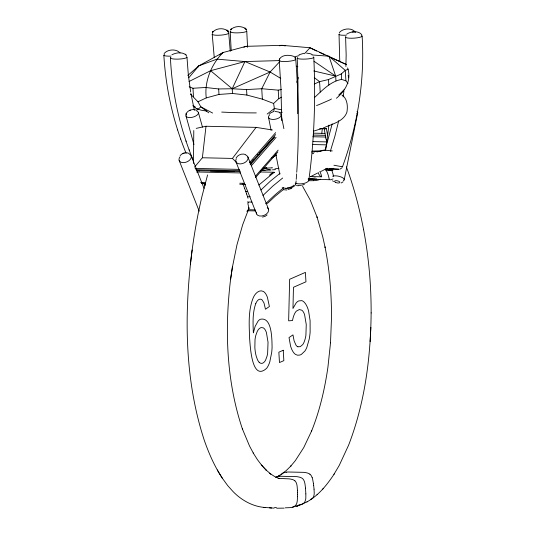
<?xml version="1.0" encoding="UTF-8"?>
<svg xmlns="http://www.w3.org/2000/svg" width="535" height="535" viewBox="0 0 535 535"><rect width="100%" height="100%" fill="white"/><g stroke="black" fill="none" stroke-linecap="round" stroke-linejoin="round"><path stroke-width="0.8" d="M339.765 61.498L339.029 34.354M193.489 163.436L193.784 130.54M318.419 172.551C317.997 174.142 321.348 177.807 321.562 176.155A172.838 22.156 -81.2 0 0 319.83 171.414M371.13 312.988L371.136 312.848C371.21 285.001 368.749 257.154 363.613 229.782L363.506 229.261M297.513 496.406L297.527 494.454M297.513 496.447L297.293 500.466A17.628 15.956 80.8 0 1 297.072 502.011C296.831 505.227 293.962 507.427 290.853 507.514A31.96 28.93 80.8 0 1 289.395 507.668L285.295 507.822M333.96 474.331L339.317 465.263L348.653 445.046C364.857 403.022 370.708 357.674 371.136 312.848M370.849 327.346L370.12 341.618M297.734 113.728L298.035 85.393L297.253 58.121M345.904 66.474L346.158 54.991L345.603 37.015M330.503 342.828L331.493 318.171C331.62 294.277 329.654 270.342 325.006 246.896L325.113 247.417L322.732 236.731L316.994 216.876L317.235 217.538L310.293 200.19L302.616 186.307M296.637 173.855L296.236 179.332M296.744 172.237C299.279 134.666 298.644 96.922 295.761 59.392M253.142 159.784L253.055 160.754M295.875 183.906L296.116 180.857M330.503 342.882L327.935 367.097C324.785 388.958 319.769 410.646 311.537 431.177L311.691 430.802L303.793 447.494L295.293 460.702L290.612 466.293L290.993 465.911L286.171 470.626L278.742 476.01L280.052 475.22L276.314 477.12A6.741 6.005 66.3 0 0 275.619 477.474M313.463 133.168L321.809 133.349L322.331 128.5M336.428 98.253C345.637 90.602 351.642 79.936 347.63 67.912M194.499 167.127L202.384 157.765L206.002 126.253L256.098 127.37L272.395 129.972M230.659 278.775C224.513 328.938 226.258 381.04 242.502 429.251L242.382 428.896L249.511 445.969L253.49 453.426L253.209 452.978L257.415 459.618L261.836 465.45L266.45 470.419L261.481 465.069L261.836 465.45M190.44 264.049C192.934 241.258 196.686 218.601 201.989 196.291L207.573 174.938M192.125 249.992L192.072 250.447C184.067 313.597 184.321 379.302 204.296 440.318L204.417 440.666C208.984 453.687 214.595 466.406 222.172 477.976L227.656 485.546L233.079 491.605C241.606 500.372 253.108 506.772 265.467 507.521M308.842 180.074C314.399 139.454 315.717 98.313 313.791 57.379M325.715 149.746L328.931 125.11M343.116 96.902L343.918 91.151M232.417 266.958L230.605 279.163L232.364 267.413L236.938 244.89L242.663 224.787L249.109 207.861M357.728 112.724L344.186 179.867M325.748 136.719L325.828 138.873L327.152 140.892M273.673 111.708L274.368 108.451L273.612 103.476L278.735 98.674L281.604 97.169M332.188 123.846L325.099 150.362M338.762 120.629L334.81 136.532L330.436 150.917M279.397 59.251C281.938 54.436 289.515 54.724 293.949 56.436M279.257 59.786L279.497 58.863M212.362 32.829C215.311 27.787 224.82 27.365 228.412 31.725L227.736 30.709L228.305 31.458M185.879 114.49C187.063 110.056 193.289 108.337 197.054 110.491M331.412 57.78L346.359 64.528L309.999 47.749L281.985 45.328L246.153 46.331L223.001 52.544C211.419 64.173 204.183 81.447 206.256 97.905L197.97 101.797L190.467 94.06M186.033 113.895L186.187 113.4M342.146 166.813L342.474 166.84C357.641 125.17 364.91 80.464 362.121 36.133M296.724 82.283L298.39 77.568M255.797 303.492C252.44 312.861 252.948 323.053 253.369 332.837L255.121 326.43L258.004 321.241A22.898 9.603 -88.7 0 1 260.184 319.308C272.282 316.346 271.894 339.792 272.081 347.202A29.739 12.472 -88.7 0 1 271.686 352.465L269.807 361.807A22.169 9.296 -88.7 0 1 268.369 365.438A22.844 9.576 -88.7 0 1 266.651 368.281C251.584 382.117 250.233 345.222 249.604 338.28C249.163 324.625 248.013 310.153 253.45 297.266C255.014 293.708 259.114 289.228 263.334 291.414A19.909 8.346 -88.7 0 1 265.581 293.641A19.842 8.319 -88.7 0 1 267.42 297.353L269.393 306.528L265.46 309.217L263.996 302.977L262.217 300.048A12.479 5.23 -88.7 0 0 260.605 299.179L259.448 299.292A16.177 6.781 -88.7 0 0 258.673 299.66A14.585 6.119 -88.7 0 0 255.797 303.485M248.367 202.484L247.872 203.594L248.2 204.985A31.672 20.805 25 0 1 248.507 206.978L248.548 207.593M279.925 60.582L244.93 61.558L232.203 88.756L232.484 93.478L246.896 95.063L262.357 99.149L273.612 103.476M339.277 32.655C342.728 28.201 352.478 27.359 355.427 32.495M164.131 53.54C167.649 49.12 176.59 48.638 180.101 53.032M279.631 61.766L270.088 72.011L261.742 88.73L262.357 99.149M230.491 30.007C234.016 25.613 242.556 25.506 246.361 29.432M236.102 158.039C237.834 154.682 242.409 153.043 245.839 154.675M250.22 164.165L251.417 161.998M334.281 473.863C327.112 484.79 318.526 495.504 306.929 501.93M269.5 175.219L271.305 173.541L273.967 172.323M197.917 67.142L198.846 65.858L223.001 52.544L219.604 54.918M202.384 157.765L232.437 158.427L256.098 127.37M188.848 77.669L198.846 65.858L216.916 59.138L244.93 61.558L270.088 72.011L280.788 78.431M180.135 155.578C182.208 153.063 186.08 151.98 189.062 153.418M269.159 114.289L270.536 112.965L273.091 111.761M249.531 162.613L275.659 132.62M250.052 163.911L275.632 134.546M250.855 164.232L274.749 136.806M251.303 165.776L276.087 137.328M255.489 176.162L278.16 150.134M255.556 177.56L277.832 151.987M341.972 167.836L339.879 169.2M304.462 53.741L309.999 47.749L316.486 51.006M274 137.542L259.301 153.405L259.696 154.381M263.006 195.422L272.71 186.18L282.674 178.021M260.953 189.985L270.442 181.071L280.126 173.22M343.129 181.78L341.169 182.997M317.014 494.755L317.409 494.367M338.729 95.063L344.66 89.218M322.745 489.09L323.127 488.716M333.037 178.931L330.891 179.767L308.093 179.004M267.406 203.481L275.284 196.144L283.349 189.571M314.506 97.524C322.478 90.254 330.51 81.333 341.618 79.434L345.904 80.812L348.011 83.44M258.86 185.023L274.248 172.243L260.331 171.989M312.587 498.292L313.604 496.854L314.139 494.534A17.628 15.254 54.1 0 0 314.212 493.056L314.045 489.164M314.339 84.008L319.582 81.648L328.503 79.541L341.29 73.937L345.282 70.393L348.131 69.269M187.812 75.448L198.846 65.858M346.667 34.213C350.833 31.264 358.457 30.375 361.814 34.748M267.072 214.943L265.434 216.16L262.571 217.096M267.152 114.055L274.368 108.451L281.497 109.795M291.863 188.073L291.334 188.4M171.882 54.817C176.162 52.437 183.084 51.581 186.581 55.587M271.793 157.986L276.582 155.036M311.845 498.821L310.581 499.362M331.479 98.988L330.349 99.624A129.497 22.49 -3.4 0 1 329.346 100.145L319.174 104.572A111.32 19.334 -3.4 0 1 317.362 105.234L316.526 105.529M299.098 54.777L303.813 53.313M310.42 176.737L317.629 173.006M304.415 184.328L303.612 184.695M300.469 504.739L307.618 501.576M189.009 81.521L210.603 70.694L244.93 61.558M290.98 188.581L290.204 188.902M320.773 171.481L323.521 170.237M270.088 72.011L232.203 88.756L218.661 88.95L205.634 87.486L192.974 88.255L189.163 86.817M302.549 504.157L304.636 502.512L305.672 499.429A17.628 15.709 66.3 0 0 305.819 497.911L305.846 493.945M312.54 153.752L313.704 153.251M319.589 128.781L326.377 128.634L327.58 135.288M326.31 128.661L321.461 128.52M243.84 47.207L246.153 46.331L247.698 46.826M323.24 128.039C331.519 124.08 343.604 121.84 346.927 112.116C347.931 106.211 347.409 98.574 341.905 94.969M301.974 504.371L292.264 507.26M182.937 153.465L184.294 153.003M316.901 151.973L324.391 150.168L332.322 150.91M298.951 505.481L296.698 506.237L297.554 506.003M321.475 128.647L313.416 131.202M189.805 110.317L190.353 110.136M303.178 184.849L301.526 185.264M201.949 183.224L201.468 183.345M266.203 167.89L263.414 168.217M289.502 189.129L288.031 189.443M206.256 97.905L218.989 94.441L232.484 93.478M294.33 56.911L299.118 55.627M196.238 128.367L206.002 126.253M279.558 45.803L281.985 45.328L285.262 45.89M210.603 70.694L232.203 88.756L246.568 89.566L261.742 88.73L278.227 90.148L281.43 89.546M331.626 168.966L327.875 169.1M300.249 504.772L299.794 504.846A31.96 28.482 66.3 0 1 298.764 504.966M274.957 168.846L278.962 168.264M286.519 472.144L285.135 472.385A10.379 8.981 54.1 0 0 283.731 472.82A6.741 5.832 54.1 0 0 282.44 473.595M324.391 150.168L322.451 150.388L323.1 150.315M272.562 167.776L271.961 167.843M300.797 185.364L298.53 185.377M271.66 167.87L263.501 168.224M275.391 169.615L272.422 169.856M275.003 111.434L279.13 112.103M271.078 169.956L260.966 170.511M282.273 112.243L279.19 112.45M354.886 31.879L352.13 32.06M284.185 508.13L276.662 508.21M325.32 128.908L324.344 128.688M313.457 180.683L313.724 180.669A34.695 29.285 -45.4 0 0 315.596 180.509L316.018 180.455A18.926 15.976 -45.4 0 0 318.037 180.081L319.428 179.646A7.61 6.42 -45.4 0 0 320.498 179.165M311.123 178.422L311.49 178.402A34.695 29.706 -48.6 0 0 313.363 178.242L313.777 178.182A18.926 16.204 -48.6 0 0 315.289 177.921M312.193 179.513L312.6 179.492A34.695 29.505 -47 0 0 314.466 179.332L314.888 179.278A18.926 16.09 -47 0 0 316.653 178.958M313.289 180.69L308.407 180.73M312.052 179.519L309.765 179.579M310.949 178.429L308.976 178.489M322.037 150.816L312.38 151.071M286.847 189.999L283.43 189.704M309.665 179.579L308.468 179.579M256.292 112.912L246.816 112.865A156.481 27.171 -3.4 0 1 243.619 112.811L237.125 112.664A181.566 31.532 -3.4 0 1 228.298 112.377L221.711 112.089M320.09 151.445L315.362 151.425L319.99 151.479L316.031 151.425M278.019 478.357L289.101 478.865A31.96 28.923 80.8 0 1 290.558 479.086L291.976 479.407A10.372 9.389 80.8 0 1 293.434 479.915A6.741 6.099 80.8 0 1 294.825 480.798M321.809 133.349L324.892 133.362M199.221 170.672L196.653 170.652L240.228 171.621M311.584 151.92L314.794 151.973M234.029 171.447L227.857 171.34A32.334 0.341 1 0 1 225.65 171.294L220.848 171.187M314.794 151.565L315.951 151.586M313.182 135.067L325.387 135.342M312.835 136.746L325.688 137.034L324.163 128.621M313.028 141.601L327.126 141.909M312.48 144.537L326.477 144.845M257.636 154.595L259.274 154.628M195.121 168.411L239.366 169.394M195.643 169.709L239.894 170.692M196.445 171.962L240.282 172.939M310.588 176.563L321.729 176.811M200.632 182.348L205.326 182.448M239.767 183.211L244.462 183.318M239.794 184.254L245.478 184.381M245.391 191.563L247.618 191.61M247.371 196.693L250.206 196.76M247.337 201.983L252.032 202.09M248.126 209.727L255.168 209.88M247.21 210.75L255.315 210.93M219.959 171.167L215.612 171.066A32.334 0.341 1 0 1 213.625 171.019L210.456 170.939M201.374 183.398L205.48 183.492M274.147 508.136L263.38 507.347M327.761 169.093L327.206 169.053M276.368 507.588L274.535 507.441M311.992 54.944L328.965 56.202L345.282 70.393L345.904 80.812M269.546 507.842L271.64 508.009M327.072 169.04L325.568 168.873M306.575 53.139L309.818 53.547L312.012 54.396M298.196 185.805L296.437 185.565M206.617 111.093L201.06 110.17L197.462 108.899M204.069 183.706L202.103 183.304M330.349 151.037L330.891 151.137M333.92 165.228L342.5 166.813M196.392 170.21L199.615 170.926M313.844 70.981L335.672 76.09L335.953 80.812M297.875 346.787L300.282 346.673L302.736 344.573A15.034 6.306 -88.7 0 0 304.154 341.965L305.084 339.21A17.214 7.216 -88.7 0 0 305.913 335.157L306.247 324.491L304.569 314.6A15.174 6.36 -88.7 0 0 303.312 311.905A14.331 6.012 -88.7 0 0 301.8 310.193L299.299 309.558L296.41 311.089A15.007 6.293 -88.7 0 0 294.611 313.717A17.488 7.33 -88.7 0 0 292.505 320.565L288.646 320.819L289.656 279.277L305.398 272.382L305.96 281.805L293.468 287.275L292.966 308.494L296.062 303.064A22.771 9.55 -88.7 0 1 298.717 300.931L301.74 300.637A21.815 9.148 -88.7 0 1 304.061 302.041L305.378 303.599A26.128 10.954 -88.7 0 1 306.615 305.692L307.003 306.488A23.734 9.951 -88.7 0 1 308.601 311.076L310.093 320.572L310.126 332.135A28.081 11.777 -88.7 0 1 309.19 339.203L306.829 347.416A23.112 9.69 -88.7 0 1 304.93 350.993L301.406 354.364A35.17 14.746 -88.7 0 1 299.66 355.073L297.6 355.213L295.708 354.518A22.39 9.389 -88.7 0 1 293.16 351.923A23.359 9.797 -88.7 0 1 292.411 350.666A22.243 9.329 -88.7 0 1 290.552 345.984L289.027 337.578L292.959 334.89L294.123 340.922L296.029 345.229A13.77 5.771 -88.7 0 0 297.875 346.787M323.936 169.588C334.803 171.641 336.535 169.2 325.494 169.187A6.788 4.44 72.8 0 0 326.009 169.033L326.062 169.013A4.24 3.785 68.1 0 0 327.4 168.244M296.283 66.173L297.841 66.735M279.444 478.638L274.475 476.411L269.607 473.268L270.844 474.09L266.082 470.018M319.448 52.383L323.936 54.409M212.616 113.039L200.819 106.819L197.97 101.797M197.188 108.739L196.726 108.404M314.045 61.284L335.672 76.09L328.965 56.202M193.958 106.057L195.308 107.027M208.777 112.818L200.819 106.819L197.696 109.655L192.76 105.689M314.292 77.649L319.582 81.648L320.204 92.073M186.026 54.824L185.23 54.182M333.459 181.592L332.569 180.763M232.437 158.427L236.53 162.5M295.447 58.068L294.952 57.305M217.27 469.951L222.473 478.464M203.741 183.244L204.771 185.311M186.106 153.284C173.32 122.12 165.776 88.83 163.864 55.199M247.919 157.016L268.483 209.065M235.942 161.751L256.593 214M191.149 155.759L204.036 188.387M179.165 160.487L199.214 211.205M242.863 183.652L244.662 188.427M170.438 57.9C172.002 92.582 179.613 126.942 192.707 159.082M346.339 166.84C353.989 187.243 359.507 208.396 363.613 229.782M295.648 58.649L295.333 57.787L295.701 58.95M244.689 188.501L245.672 191.236M245.699 191.303L246.628 193.971M312.179 477.688L312.326 478.109A17.642 15.268 54.1 0 1 312.721 479.601L313.416 483.466M189.129 149.84L189.276 150.275M185.966 140.912L186.113 141.334M246.655 194.051L247.531 196.699M180.569 138.732L180.69 139.093M177.52 129.617L177.633 129.965M247.565 196.793L248.019 198.244M198.438 112.624L202.464 127.109M185.979 115.848L193.958 144.55M194.359 110.297L190.948 93.605M348.158 75.428L348.639 77.796M281.149 114.831L283.878 128.647M268.516 117.305L271.091 130.346M275.752 153.973L279.778 174.343M190.681 92.007L188.347 75.121L186.976 57.232M313.43 483.573L313.657 485.372M313.664 485.419L314.045 489.13M214.254 57.566L212.208 34.173M305.498 488.047L305.003 484.115A17.642 15.722 66.3 0 0 304.676 482.537L304.549 482.102A9.61 8.567 66.3 0 0 304.027 480.691A5.611 5.002 66.3 0 0 302.435 478.491A6.741 6.005 66.3 0 0 300.971 477.668A10.372 9.242 66.3 0 0 299.493 477.16L298.129 476.852A31.96 28.475 66.3 0 0 296.597 476.625L280.581 476.27A31.96 28.475 66.3 0 0 279.13 476.417L277.739 476.672A10.379 9.249 66.3 0 0 276.307 477.113M230.257 51.34L228.726 33.05M305.505 488.161L305.846 493.892M279.25 60.569L280.935 87.76L281.758 120.749M341.29 73.937L341.618 79.434M328.503 79.541L328.831 85.032M278.227 90.148L278.735 98.674M246.568 89.566L246.896 95.063M218.661 88.95L218.989 94.441M192.974 88.255L193.483 96.781M247.571 47.16L246.755 31.083M231.187 50.43L230.21 31.685M297.447 490.434L297.152 486.469A17.642 15.97 80.8 0 0 296.898 484.87L296.791 484.429A9.61 8.7 80.8 0 0 296.337 482.998A5.611 5.082 80.8 0 0 294.852 480.758M297.453 490.588L297.507 492.447M297.507 492.494L297.527 494.407M280.039 113.447A6.44 3.19 -11.2 0 1 279.116 117.827A6.44 3.19 -11.2 0 1 270.757 119.151A6.44 3.19 -11.2 0 1 269.473 115.125M293.956 185.11A6.44 3.237 -11.5 0 1 287.108 187.845M228.164 32.521A8.279 1.545 -4.1 0 1 220.728 35.143A8.279 1.545 -4.1 0 1 212.602 33.685M246.461 30.676A8.279 1.458 -2.4 0 1 237.808 32.862A8.279 1.458 -2.4 0 1 230.959 31.077M357.019 111.32A6.44 2.287 11.4 0 1 356.985 113.507M332.616 176.222A6.44 2.361 11.8 0 1 341.283 177.058A6.44 2.361 11.8 0 1 343.31 180.703M325.106 169.241A172.765 22.142 -81.3 0 1 329.299 179.579M261.796 169.401A172.772 114.978 81.3 0 1 265.006 170.317M266.704 167.636A4.166 3.979 83.5 0 1 266.183 167.749M331.854 170.538A175.962 23.714 -81.4 0 1 333.539 176.296M262.852 168.157A172.571 114.878 81.4 0 1 270.155 169.869M273.987 172.41A8.353 6.373 -25.1 0 1 274.208 172.344M265.661 203.788A175.962 105.275 -72.3 0 1 283.757 187.738M333.72 168.298A6.5 6.052 72.4 0 1 331.633 169.006M309.865 474.204A6.741 5.832 54.1 0 0 308.394 473.375A10.372 8.975 54.1 0 0 306.889 472.873L305.452 472.565A31.96 27.653 54.1 0 0 303.974 472.351L287.957 471.997A31.96 27.653 54.1 0 0 286.519 472.144M309.892 474.17A5.611 4.855 54.1 0 1 311.584 476.317A9.61 8.313 54.1 0 1 312.179 477.688M281.517 474.779A5.617 4.855 54.1 0 1 282.406 473.562M249.076 208.055A10.299 6.888 25.8 0 1 248.367 209.172M248.481 207.58A10.299 6.768 25 0 1 247.417 211.278M247.224 211.158A7.61 4.996 25 0 1 246.876 211.392M189.169 153.966A6.44 4.14 -21.6 0 1 189.978 159.771A6.44 4.14 -21.6 0 1 181.452 162.386A6.44 4.14 -21.6 0 1 180.088 156.755M245.946 155.23A6.44 4.14 -21.6 0 1 246.989 160.761A6.44 4.14 -21.6 0 1 238.877 163.804A6.44 4.14 -21.6 0 1 236.289 158.848M267.233 207.654A6.44 4.2 -22.1 0 1 264.143 215.378A6.44 4.2 -22.1 0 1 256.439 212.094M186.454 56.683A8.279 1.538 -2.6 0 1 178.83 59.097A8.279 1.538 -2.6 0 1 170.866 57.426M205.072 185.772A8.299 3.377 -19.4 0 1 204.724 184.321M170.993 56.135A8.279 1.291 -3.2 0 1 164.666 54.644M346.279 35.196A8.279 1.337 -4.2 0 1 339.464 33.919M361.366 35.464A8.279 1.578 -3.6 0 1 354.665 38.105A8.279 1.578 -3.6 0 1 345.831 36.681M313.229 56.911A8.279 1.331 -2.7 0 1 305.766 59.071A8.279 1.331 -2.7 0 1 297.647 57.706M308.488 178.677A8.333 3.752 -2.7 0 1 305.217 183.064A8.333 3.752 -2.7 0 1 295.213 183.197M294.952 58.81A8.279 1.418 -4.4 0 1 288.425 61.324A8.279 1.418 -4.4 0 1 279.457 60.274M285.917 188.273A8.64 4.38 -5.4 0 1 282.186 187.604M295.781 183.084A8.299 4.226 -5.5 0 1 285.857 188.427M259.181 362.289A15.508 6.507 -88.7 0 0 263.106 362.937L264.343 361.928A13.342 5.591 -88.7 0 0 265.688 359.874L267.005 356.263A15.595 6.54 -88.7 0 0 267.64 353.267L268.035 342.253L266.423 332.569A14.766 6.193 -88.7 0 0 265.741 330.884A15.174 6.36 -88.7 0 0 264.959 329.513L264.685 329.132A13.77 5.771 -88.7 0 0 263.213 327.828L261.227 327.587A19.387 8.132 -88.7 0 0 260.171 327.995L258.887 328.998A14.873 6.239 -88.7 0 0 257.221 331.506L255.87 335.204A15.321 6.427 -88.7 0 0 255.021 339.692L254.854 347.489A22.289 9.342 -88.7 0 0 256.312 356.504L257.435 359.62A15.087 6.326 -88.7 0 0 259.187 362.269M196.967 111.22A6.44 2.989 -15.5 0 1 196.967 115.206A6.44 2.989 -15.5 0 1 188.955 117.56A6.44 2.989 -15.5 0 1 186.414 114.316M205.132 184.695A6.44 3.036 -15.8 0 1 205.005 184.261M338.856 169.241L329.272 168.799L338.856 169.241M212.997 31.645L212.642 32.087L213.278 31.324L212.997 31.645M231.033 29.238L230.672 29.659L231.314 28.917L231.033 29.238M283.236 350.271L278.855 352.19L279.471 362.556L283.851 360.637L283.236 350.271M227.201 30.301L226.927 30.087L227.923 30.95L227.201 30.301M245.257 28.281L244.99 28.054L246.461 29.713L245.257 28.281M335.686 182.428A2.728 1.043 12.3 0 0 339.879 182.422A2.728 1.043 12.3 0 0 336.074 180.669A2.728 1.043 12.3 0 0 335.686 182.428M328.122 169.936A2.728 0.435 8 0 0 332.288 170.157A2.728 0.435 8 0 0 328.35 169.207A2.728 0.435 8 0 0 328.122 169.936"/></g></svg>
